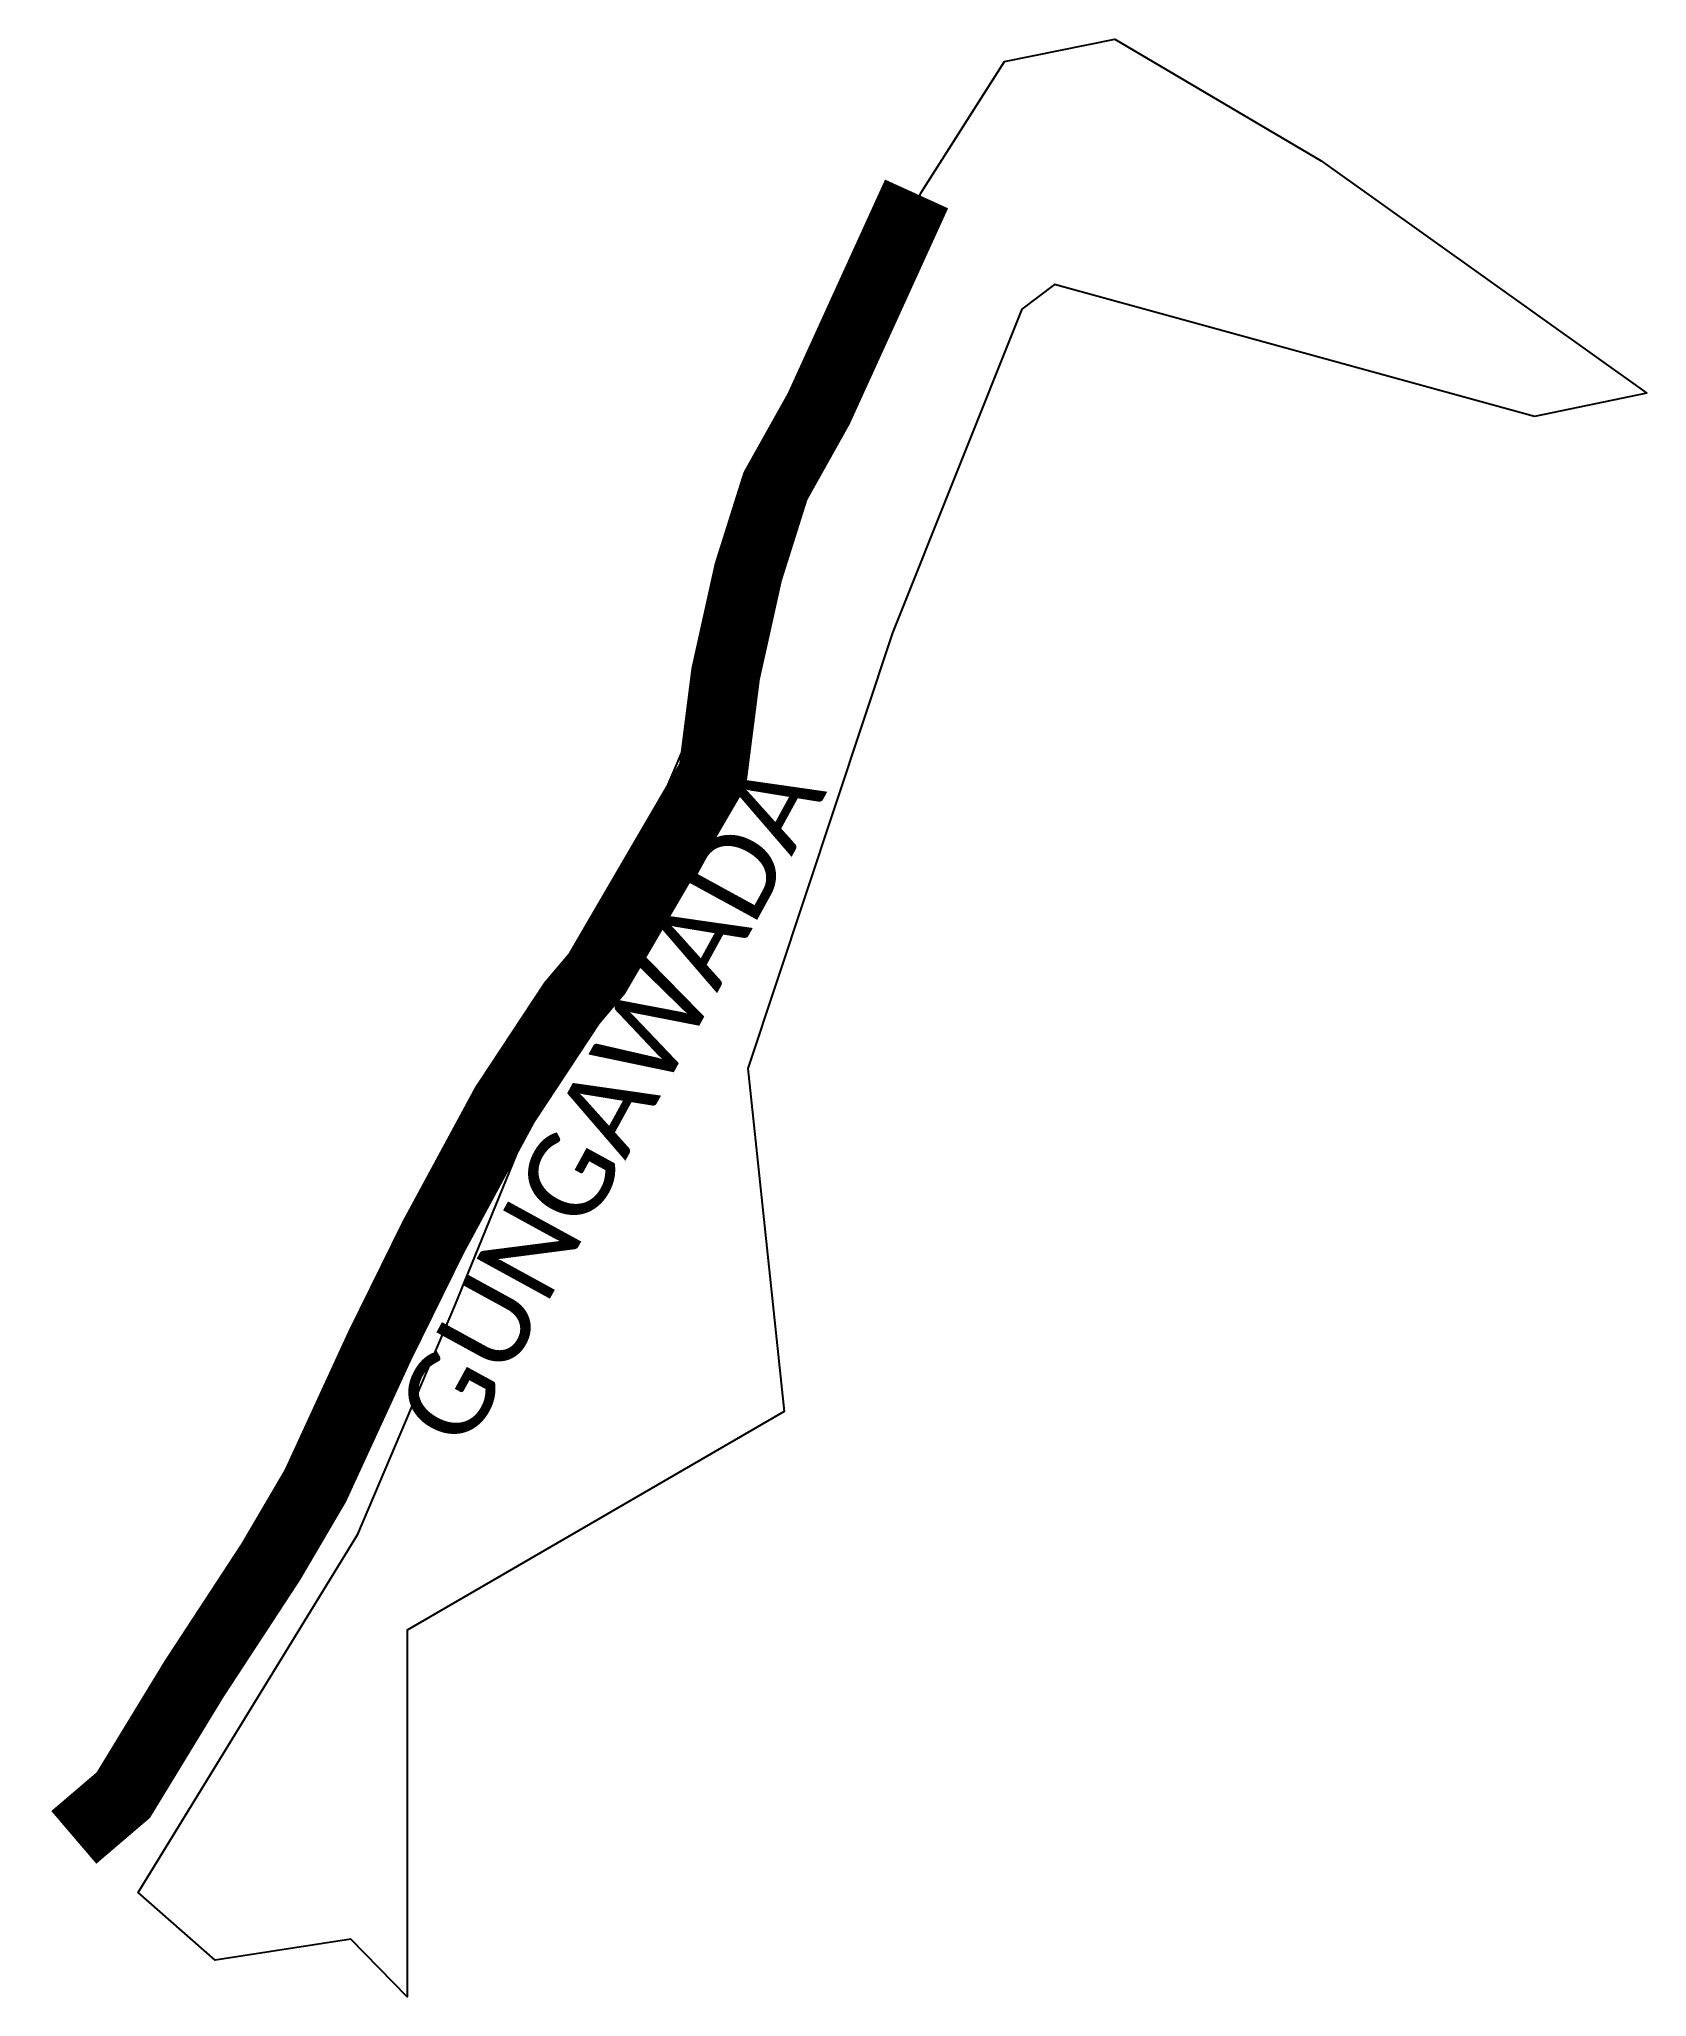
# Model space of a CAD drawing. Header units: metres. Extents: x 257378 to 258537, y 2206843 to 2208255.
import ezdxf

# ---------------------------------------------------------------- set-up
doc = ezdxf.new("R2010")
doc.units = ezdxf.units.M
for name, color, linetype in [('NATURALLY PROTECTED', 3, 'Continuous'), ('village', 3, 'Continuous'), ('VILLAGE NAME', 250, 'Continuous')]:
    doc.layers.add(name, color=color, linetype=linetype)
doc.styles.get("Standard").update_dxf_attribs({"font": 'simplex.shx'})

msp = doc.modelspace()

# ---------------------------------------------------------------- linework, layer by layer
at = {"color": 3, "flags": 128}
msp.add_lwpolyline([(258537.5, 2207999.3), (258456.5, 2207982.6)], dxfattribs=at)
at = {"layer": 'NATURALLY PROTECTED', "const_width": 50, "flags": 128}
msp.add_lwpolyline([(258010.8, 2208143.1), (257940.2, 2207988.2), (257909, 2207932.4), (257889.4, 2207870.3), (257873.1, 2207797), (257863.8, 2207724.2), (257780.2, 2207580.8), (257762.2, 2207559.5), (257713.9, 2207486.3), (257662.1, 2207390.5), (257623.3, 2207311.7), (257577.2, 2207211.5), (257545, 2207156.6), (257489.7, 2207072.1), (257438.7, 2206988.4), (257403, 2206957.9), (257403, 2206957.9)], dxfattribs=at)
at = {"layer": 'village', "color": 3}
msp.add_polyline3d([(258456.5, 2207982.6, 0), (258110.3, 2208077.8, 0), (258086.7, 2208059.9, 0), (257993.5, 2207826.7, 0), (257889.2, 2207512.5, 0), (257915.2, 2207265, 0), (257643.5, 2207107.4, 0), (257643.5, 2206842.9, 0), (257602.7, 2206884.6, 0), (257504.9, 2206869.4, 0), (257449.3, 2206918.1, 0), (257607.9, 2207176.7, 0), (257677.9, 2207341.2, 0), (257821, 2207692.4, 0), (258014.1, 2208144.2, 0), (258074.2, 2208238.7, 0), (258153.8, 2208254.7, 0), (258302.5, 2208166.9, 0), (258537.5, 2207999.3, 0)], dxfattribs=at)
msp.add_polyline3d([(258456.5, 2207982.6, 0), (258110.3, 2208077.8, 0), (258086.7, 2208059.9, 0), (257993.5, 2207826.7, 0), (257889.2, 2207512.5, 0), (257915.2, 2207265, 0), (257643.5, 2207107.4, 0), (257643.5, 2206842.9, 0), (257602.7, 2206884.6, 0), (257504.9, 2206869.4, 0), (257449.3, 2206918.1, 0), (257607.9, 2207176.7, 0), (257677.9, 2207341.2, 0), (257821, 2207692.4, 0), (258014.1, 2208144.2, 0), (258074.2, 2208238.7, 0), (258153.8, 2208254.7, 0), (258302.5, 2208166.9, 0), (258537.5, 2207999.3, 0)], dxfattribs=at)

# ---------------------------------------------------------------- texts
at = {"layer": 'VILLAGE NAME', "insert": (257633, 2207264.6), "char_height": 60.203, "attachment_point": 1, "rotation": 61.3165}
msp.add_mtext_dynamic_manual_height_columns('{\\fCalibri|b0|i0|c0|p34;GUNGAWADA}', width=402.43, gutter_width=301, heights=[0], dxfattribs=at)

doc.saveas('drawing.dxf')
